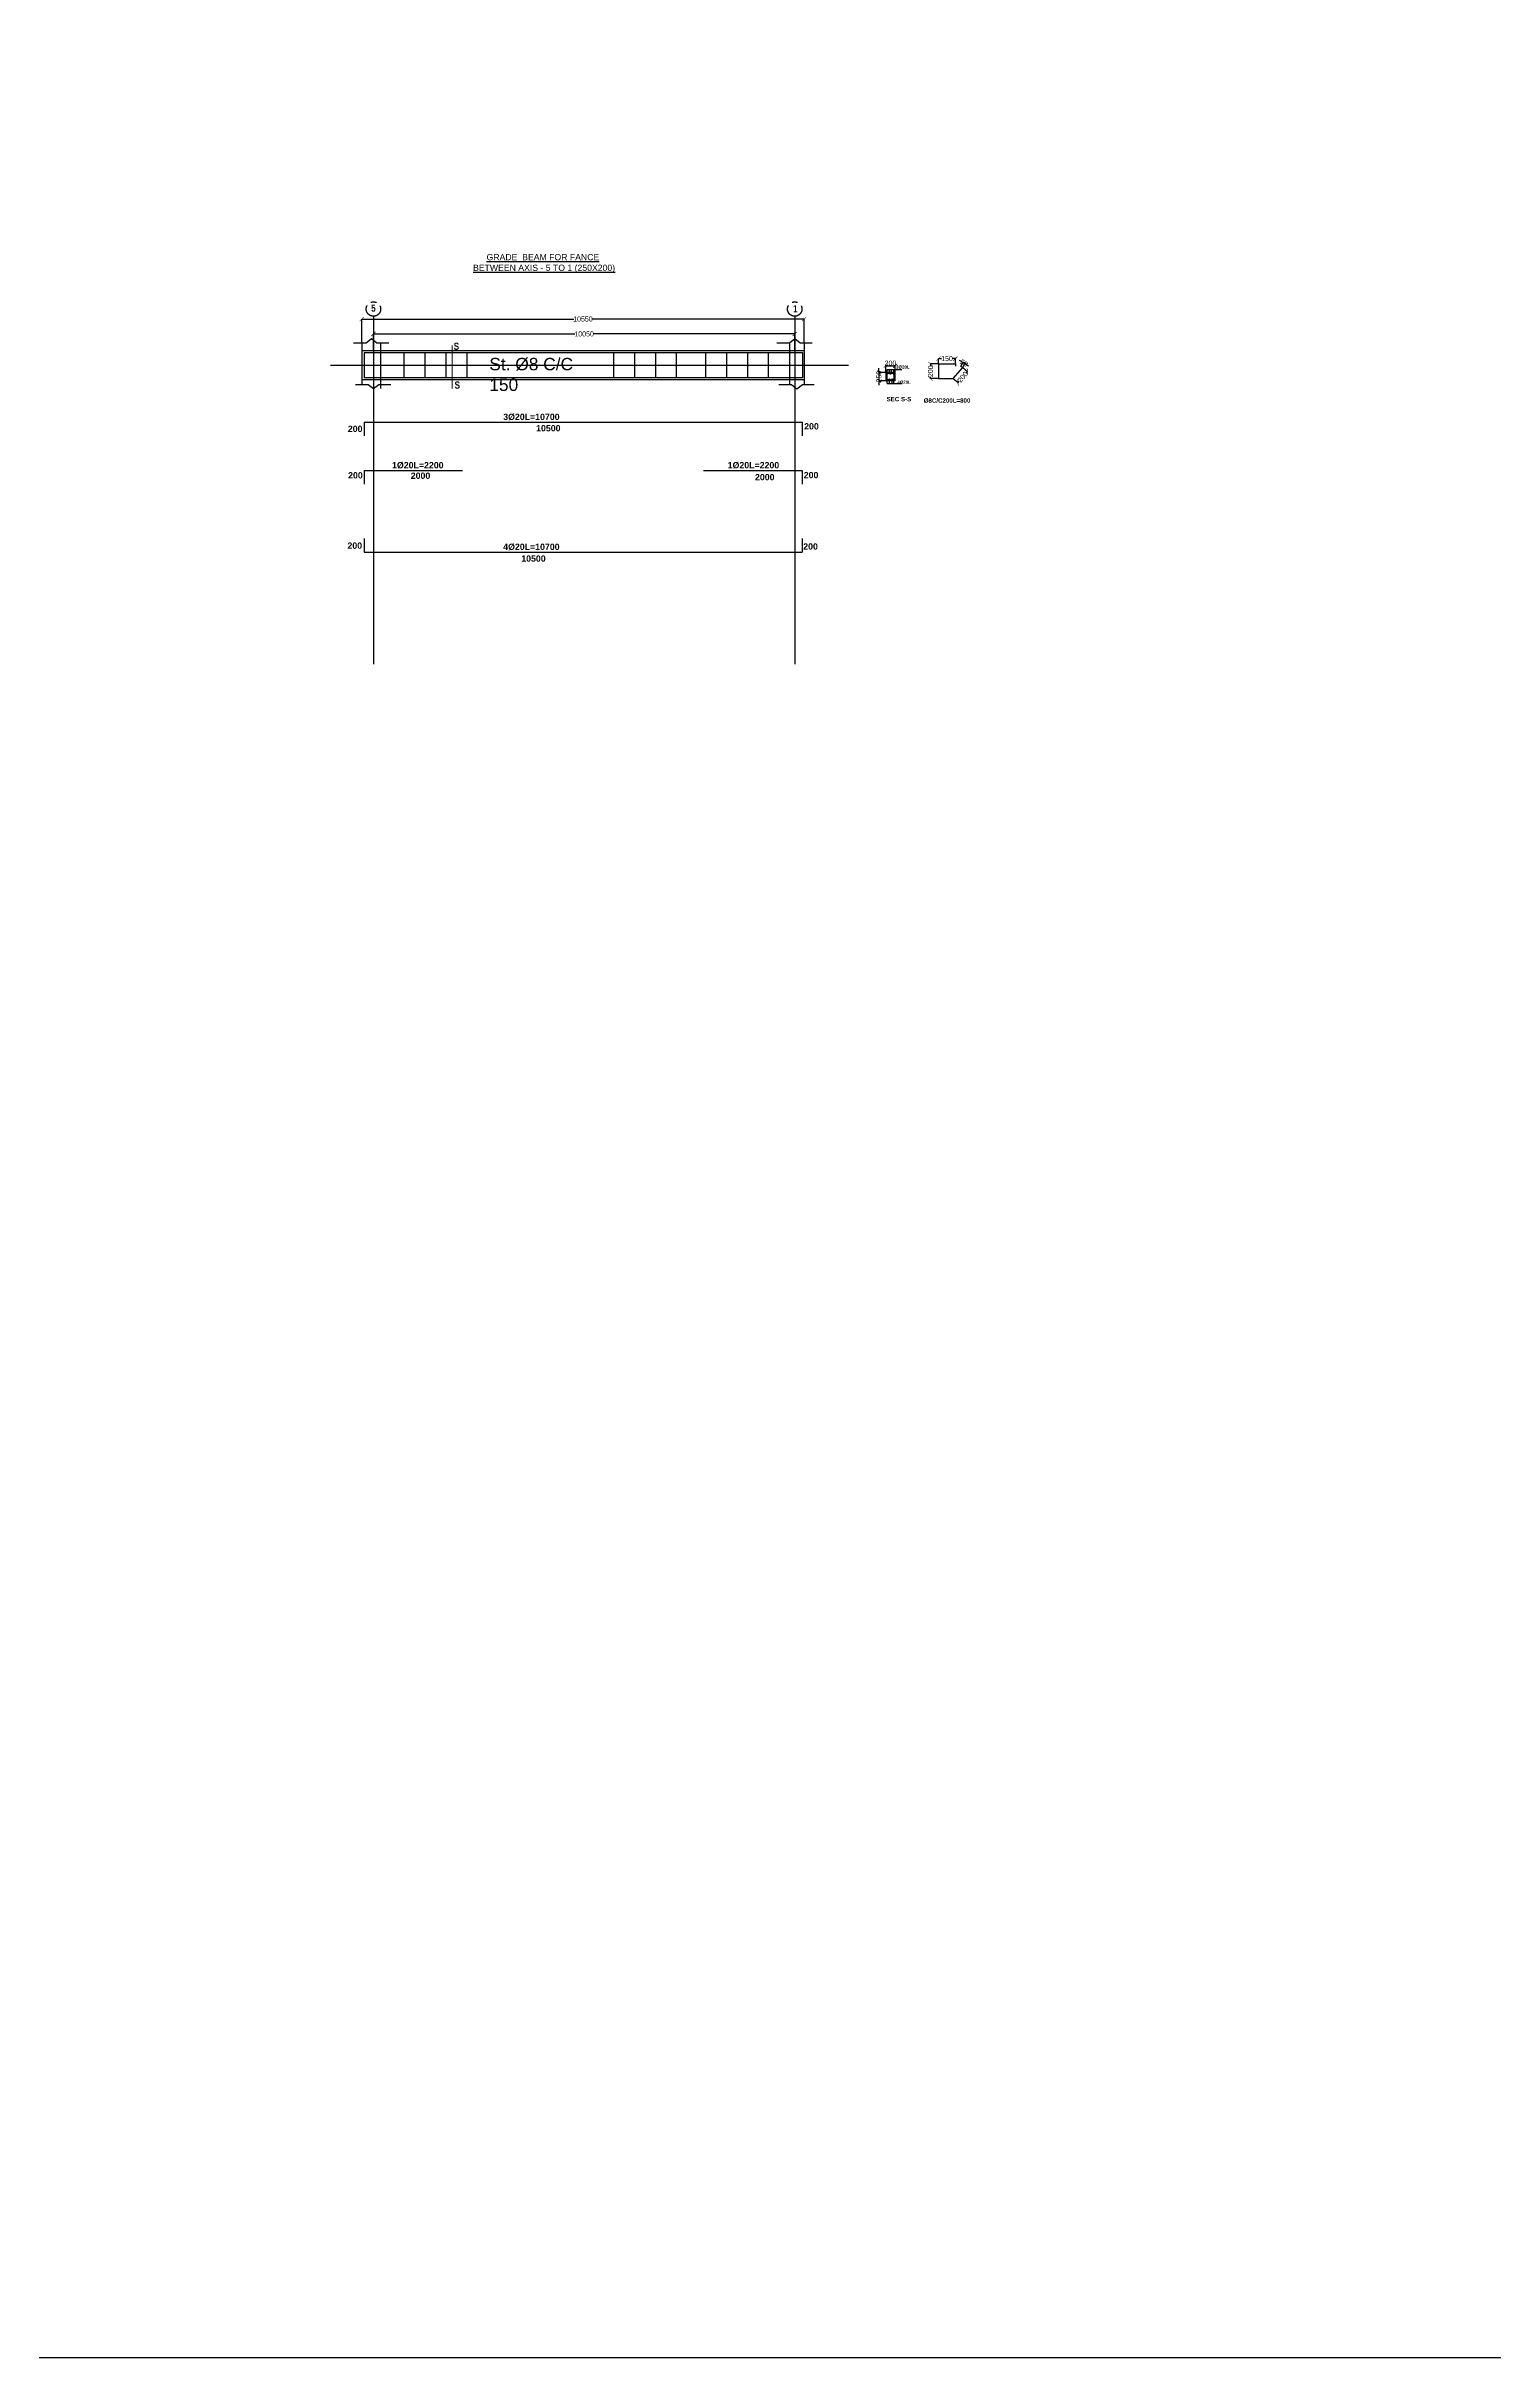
# Model space of a CAD drawing. Header units: inches. Extents: x -291016 to -124071, y 25078 to 137196.
# Drawn here: x -256484 to -221952, y 25078 to 80212 of the extents above; entities that cross this region are included whole.
import ezdxf

# ---------------------------------------------------------------- set-up
doc = ezdxf.new("R2010")
doc.units = ezdxf.units.IN
doc.header["$MEASUREMENT"] = 0
doc.linetypes.add('CENTER', pattern=[2, 1.25, -0.25, 0.25, -0.25])
doc.linetypes.add('CENTER2', pattern=[28.575, 19.05, -3.175, 3.175, -3.175])
doc.layers.add('AXIS', color=8, linetype='CENTER')
doc.layers.add('TEX', color=4, linetype='Continuous')
for name, color, linetype, lineweight in [('bar', 2, 'Continuous', 60), ('texts', 3, 'Continuous', 15), ('wal', 7, 'Continuous', 50)]:
    doc.layers.add(name, color=color, linetype=linetype, lineweight=lineweight)
doc.styles.add('50', font='arial.ttf', dxfattribs={"height": 150})
doc.styles.add('G', font='arial.ttf')
doc.styles.add('SIMPLEX', font='arial.ttf', dxfattribs={"height": 120})
doc.styles.add('Swiss Outline Bold Condensed', font='swisscbo.ttf')
doc.dimstyles.new('25SC', dxfattribs={"dimtxt": 20, "dimasz": 100, "dimexe": 0, "dimexo": 0, "dimgap": 0, "dimtad": 0, "dimdec": 0, "dimzin": 0, "dimdsep": 46, "dimtxsty": 'SIMPLEX', "dimblk": 'ARCHTICK', "dimcen": 0, "dimclrd": 1, "dimclre": 1, "dimclrt": 6, "dimadec": 0, "dimazin": 0, "dimtfac": 1, "dimtdec": 0, "dimtix": 1, "dimtmove": 2, "dimatfit": 3, "dimldrblk": 'ARCHTICK', "dimfxl": 50, "dimtolj": 1, "dimtzin": 0, "dimarcsym": 0})

# ---------------------------------------------------------------- blocks, each defined once
blk = doc.blocks.new('_ArchTick')
at = {"color": 0, "const_width": 0.15}
blk.add_lwpolyline([(-0.5, -0.5), (0.5, 0.5)], dxfattribs=at)
blk = doc.blocks.new('*D68')
at = {"color": 1, "lineweight": -2, "transparency": 16777216}
for p, q in [((-248678, 72953), (-248678, 73349)), ((-248678, 73349), (-243873, 73349)), ((-238628, 73349), (-243433, 73349)), ((-238628, 72953), (-238628, 73349))]:
    blk.add_line(p, q, dxfattribs=at)
at = {"layer": 'Defpoints', "color": 0, "transparency": 16777216}
for p in [(-238628, 73349), (-248678, 72953), (-238628, 72953)]:
    blk.add_point(p, dxfattribs=at)
at = {"color": 1, "lineweight": -2, "transparency": 16777216, "xscale": 100, "yscale": 100, "zscale": 100, "rotation": 180}
blk.add_blockref('_ArchTick', (-248678, 73349), dxfattribs=at)
at = {"color": 1, "lineweight": -2, "transparency": 16777216, "xscale": 100, "yscale": 100, "zscale": 100}
blk.add_blockref('_ArchTick', (-238628, 73349), dxfattribs=at)
at = {"color": 6, "transparency": 16777216, "insert": (-243653, 73349), "char_height": 120, "attachment_point": 5, "style": 'SIMPLEX'}
blk.add_mtext('\\A1;10050', dxfattribs=at)
blk = doc.blocks.new('*D69')
at = {"color": 1, "lineweight": -2, "transparency": 16777216}
for p, q in [((-248955, 73139), (-248955, 73705)), ((-248955, 73705), (-243900, 73705)), ((-238405, 73705), (-243460, 73705)), ((-238405, 73139), (-238405, 73705))]:
    blk.add_line(p, q, dxfattribs=at)
at = {"layer": 'Defpoints', "color": 0, "transparency": 16777216}
for p in [(-238405, 73705), (-248955, 73139), (-238405, 73139)]:
    blk.add_point(p, dxfattribs=at)
at = {"color": 1, "lineweight": -2, "transparency": 16777216, "xscale": 100, "yscale": 100, "zscale": 100, "rotation": 180}
blk.add_blockref('_ArchTick', (-248955, 73705), dxfattribs=at)
at = {"color": 1, "lineweight": -2, "transparency": 16777216, "xscale": 100, "yscale": 100, "zscale": 100}
blk.add_blockref('_ArchTick', (-238405, 73705), dxfattribs=at)
at = {"color": 6, "transparency": 16777216, "insert": (-243680, 73705), "char_height": 120, "attachment_point": 5, "style": 'SIMPLEX'}
blk.add_mtext('\\A1;10550', dxfattribs=at)
blk = doc.blocks.new('*D25')
at = {"color": 1, "lineweight": -2, "transparency": 16777216}
for p, q in [((444001, 161752), (444114, 161657)), ((444114, 161657), (444140, 161689)), ((444226, 162020), (444338, 161925)), ((444338, 161925), (444312, 161893))]:
    blk.add_line(p, q, dxfattribs=at)
at = {"layer": 'Defpoints', "color": 0, "transparency": 16777216}
for p in [(444001, 161752), (444226, 162020), (444338, 161925)]:
    blk.add_point(p, dxfattribs=at)
at = {"color": 1, "lineweight": -2, "transparency": 16777216, "xscale": 100, "yscale": 100, "zscale": 100}
for p, rotation in [((444114, 161657), 229.9956742415129), ((444338, 161925), 49.99567424151289)]:
    blk.add_blockref('_ArchTick', p, dxfattribs=dict(at, rotation=rotation))
at = {"color": 6, "transparency": 16777216, "insert": (444226, 161791), "char_height": 120, "attachment_point": 5, "rotation": 49.9957, "style": 'SIMPLEX'}
blk.add_mtext('\\A1;200', dxfattribs=at)
blk = doc.blocks.new('*D26')
at = {"color": 1, "lineweight": -2, "transparency": 16777216}
for p, q in [((444235, 162136), (444149, 162186)), ((444182, 162045), (444235, 162136)), ((444226, 162020), (444278, 162111)), ((444278, 162111), (444235, 162136)), ((444278, 162111), (444365, 162061))]:
    blk.add_line(p, q, dxfattribs=at)
at = {"layer": 'Defpoints', "color": 0, "transparency": 16777216}
for p in [(444235, 162136), (444182, 162045), (444226, 162020)]:
    blk.add_point(p, dxfattribs=at)
at = {"color": 1, "lineweight": -2, "transparency": 16777216, "xscale": 100, "yscale": 100, "zscale": 100}
for p, rotation in [((444235, 162136), 329.9862666535626), ((444278, 162111), 149.9862666535626)]:
    blk.add_blockref('_ArchTick', p, dxfattribs=dict(at, rotation=rotation))
at = {"color": 6, "transparency": 16777216, "insert": (444257, 162124), "char_height": 120, "attachment_point": 5, "rotation": 329.9863, "style": 'SIMPLEX'}
blk.add_mtext('\\A1;50', dxfattribs=at)
blk = doc.blocks.new('*D27')
at = {"color": 1, "lineweight": -2, "transparency": 16777216}
for p, q in [((443651, 162102), (443651, 162231)), ((443651, 162231), (443724, 162231)), ((444051, 162231), (443978, 162231)), ((444051, 162102), (444051, 162231))]:
    blk.add_line(p, q, dxfattribs=at)
at = {"layer": 'Defpoints', "color": 0, "transparency": 16777216}
for p in [(443651, 162231), (443651, 162102), (444051, 162102)]:
    blk.add_point(p, dxfattribs=at)
at = {"color": 1, "lineweight": -2, "transparency": 16777216, "xscale": 100, "yscale": 100, "zscale": 100, "rotation": 180}
blk.add_blockref('_ArchTick', (443651, 162231), dxfattribs=at)
at = {"color": 1, "lineweight": -2, "transparency": 16777216, "xscale": 100, "yscale": 100, "zscale": 100}
blk.add_blockref('_ArchTick', (444051, 162231), dxfattribs=at)
at = {"color": 6, "transparency": 16777216, "insert": (443851, 162231), "char_height": 120, "attachment_point": 5, "style": 'SIMPLEX'}
blk.add_mtext('\\A1;150', dxfattribs=at)
blk = doc.blocks.new('*D24')
at = {"color": 1, "lineweight": -2, "transparency": 16777216}
for p, q in [((443651, 162102), (443458, 162102)), ((443458, 162102), (443458, 162060)), ((443458, 161752), (443458, 161793)), ((443651, 161752), (443458, 161752))]:
    blk.add_line(p, q, dxfattribs=at)
at = {"layer": 'Defpoints', "color": 0, "transparency": 16777216}
for p in [(443651, 162102), (443458, 161752), (443651, 161752)]:
    blk.add_point(p, dxfattribs=at)
at = {"color": 1, "lineweight": -2, "transparency": 16777216, "xscale": 100, "yscale": 100, "zscale": 100}
for p, rotation in [((443458, 162102), 90), ((443458, 161752), 270)]:
    blk.add_blockref('_ArchTick', p, dxfattribs=dict(at, rotation=rotation))
at = {"color": 6, "transparency": 16777216, "insert": (443458, 161927), "char_height": 120, "attachment_point": 5, "rotation": 90, "style": 'SIMPLEX'}
blk.add_mtext('\\A1;200', dxfattribs=at)
blk = doc.blocks.new('*D28')
at = {"color": 1, "lineweight": -2, "transparency": 16777216}
for p, q in [((442390, 161900), (442390, 162059)), ((442390, 162059), (442615, 162059)), ((442615, 161900), (442615, 162059))]:
    blk.add_line(p, q, dxfattribs=at)
at = {"layer": 'Defpoints', "color": 0, "transparency": 16777216}
for p in [(442390, 161900), (442615, 162059), (442615, 161900)]:
    blk.add_point(p, dxfattribs=at)
at = {"color": 1, "lineweight": -2, "transparency": 16777216, "xscale": 100, "yscale": 100, "zscale": 100, "rotation": 180}
blk.add_blockref('_ArchTick', (442390, 162059), dxfattribs=at)
at = {"color": 1, "lineweight": -2, "transparency": 16777216, "xscale": 100, "yscale": 100, "zscale": 100}
blk.add_blockref('_ArchTick', (442615, 162059), dxfattribs=at)
at = {"color": 6, "transparency": 16777216, "insert": (442503, 162122), "char_height": 120, "attachment_point": 5, "style": 'SIMPLEX'}
blk.add_mtext('\\A1;200', dxfattribs=at)
blk = doc.blocks.new('*D29')
at = {"color": 1, "lineweight": -2, "transparency": 16777216}
for p, q in [((442228, 161900), (442228, 162000)), ((442390, 161900), (442228, 161900)), ((442228, 161900), (442228, 161700)), ((442390, 161700), (442228, 161700)), ((442228, 161700), (442228, 161600))]:
    blk.add_line(p, q, dxfattribs=at)
at = {"layer": 'Defpoints', "color": 0, "transparency": 16777216}
for p in [(442228, 161700), (442390, 161900), (442390, 161700)]:
    blk.add_point(p, dxfattribs=at)
at = {"color": 1, "lineweight": -2, "transparency": 16777216, "xscale": 100, "yscale": 100, "zscale": 100}
for p, rotation in [((442228, 161900), 270), ((442228, 161700), 90)]:
    blk.add_blockref('_ArchTick', p, dxfattribs=dict(at, rotation=rotation))
at = {"color": 6, "transparency": 16777216, "insert": (442228, 161800), "char_height": 120, "attachment_point": 5, "rotation": 90, "style": 'SIMPLEX'}
blk.add_mtext('\\A1;250', dxfattribs=at)
blk = doc.blocks.new('A$C6DF15AF1')
at = {"color": 3}
for p, q in [((258.9, 767.9), (258.9, 567.9)), ((483.9, 767.9), (258.9, 767.9)), ((483.9, 767.9), (258.9, 767.9)), ((483.9, 567.9), (258.9, 567.9)), ((483.9, 567.9), (483.9, 767.9)), ((1919.4, 969.3), (1919.4, 919.3)), ((2094, 887), (2050.7, 912.1))]:
    blk.add_line(p, q, dxfattribs=at)
at = {"color": 6}
for p, q in [((283.9, 742.9), (283.9, 592.9)), ((458.9, 742.9), (283.9, 742.9)), ((283.9, 592.9), (458.9, 592.9)), ((458.9, 592.9), (458.9, 742.9)), ((1519.4, 969.3), (1519.4, 619.3)), ((1519.4, 969.3), (1919.4, 969.3)), ((1519.4, 619.3), (1869.4, 619.3)), ((1869.4, 619.3), (2094, 887))]:
    blk.add_line(p, q, dxfattribs=at)
at = {"color": 0}
for p, q in [((293.9, 742.9), (293.9, 834.9)), ((293.9, 834.9), (644.9, 834.9)), ((293.9, 500.9), (293.9, 592.9)), ((348.4, 742.9), (348.4, 834.9)), ((348.4, 500.9), (348.4, 592.9)), ((396.9, 742.9), (396.9, 834.9)), ((414.2, 500.9), (410.7, 592.9)), ((448.9, 742.9), (448.9, 834.9)), ((448.9, 500.9), (448.9, 592.9)), ((293.9, 500.9), (644.9, 500.9))]:
    blk.add_line(p, q, dxfattribs=at)
at = {"color": 6}
for centre in [(293.9, 732.9), (293.9, 602.9), (345.2, 602.9), (369.7, 732.9), (410.7, 602.9), (448.9, 732.9), (448.9, 602.9)]:
    blk.add_circle(centre, 10, dxfattribs=at)
at = {"layer": 'texts', "lineweight": 50, "ltscale": 2, "char_height": 105, "attachment_point": 1}
for s, insert, width in [('{\\fArial|b1|i0|c0|p34;SEC S-S}', (280, 184), 610.443), ('{\\fArial|b1|i0|c0|p34;%%C8C/C200L=800}', (1164.5, 150), 364.622)]:
    blk.add_mtext(s, dxfattribs=dict(at, insert=insert, width=width))
at = {"layer": 'wal', "lineweight": 50, "char_height": 75, "attachment_point": 3, "rotation": 359.95373, "style": '50'}
for s, insert in [('{\\fArial|b1|i0|c0|p34;3%%C20L}', (827.5, 934)), ('{\\fArial|b1|i0|c0|p34;4%%C20L}', (856.9, 574.5))]:
    blk.add_mtext(s, dxfattribs=dict(at, insert=insert))
at = {"color": 3}
dim = blk.add_linear_dim(base=(1519.4, 1098.3), p1=(1919.4, 969.3), p2=(1519.4, 969.3), text='150', dimstyle='25SC', dxfattribs=at)
dim.commit()
dim.dimension.update_dxf_attribs({"geometry": '*D27', "text_midpoint": (1719.4, 1098.3), "insert": (-442131.5, -161132.5)})
dim = blk.add_aligned_dim(p1=(2094, 887), p2=(2050.7, 912.1), distance=-105.6, dimstyle='25SC', dxfattribs=at)
dim.commit()
dim.dimension.update_dxf_attribs({"geometry": '*D26', "text_midpoint": (2125.2, 991), "insert": (-442131.5, -161132.5)})
for base, p1, p2, text, picture, middle in [((96.5, 567.9), (258.9, 767.9), (258.9, 567.9), '250', '*D29', (96.5, 667.9)), ((1326.4, 619.3), (1519.4, 969.3), (1519.4, 619.3), '200', '*D24', (1326.4, 794.3))]:
    dim = blk.add_linear_dim(base=base, p1=p1, p2=p2, angle=90, text=text, dimstyle='25SC', dxfattribs=at)
    dim.commit()
    dim.dimension.update_dxf_attribs({"geometry": picture, "text_midpoint": middle, "insert": (-442131.5, -161132.5)})
dim = blk.add_linear_dim(base=(483.9, 926.5), p1=(258.9, 767.9), p2=(483.9, 767.9), text='200', dimstyle='25SC', dxfattribs=at)
dim.commit()
dim.dimension.update_dxf_attribs({"geometry": '*D28', "text_midpoint": (371.4, 989.5), "dimtype": 128, "insert": (-442131.5, -161132.5)})
dim = blk.add_aligned_dim(p1=(1869.4, 619.3), p2=(2094, 887), distance=-147.4, text='200', dimstyle='25SC', dxfattribs=at)
dim.commit()
dim.dimension.update_dxf_attribs({"geometry": '*D25', "text_midpoint": (2094.6, 658.4), "insert": (-442131.5, -161132.5)})

msp = doc.modelspace()

# ---------------------------------------------------------------- linework, layer by layer
at = {"color": 3}
for p, q in [((-249155.3742, 73139.0155), (-248852.8742, 73139.0155)), ((-248955.1258, 73139.0334), (-248955.1258, 72145.5041)), ((-248955.1258, 72952.9585), (-238404.8611, 72952.9585)), ((-248852.8742, 73139.0155), (-248727.8424, 73240.0156)), ((-248727.8424, 73240.0156), (-248597.3742, 73139.0155)), ((-248597.3742, 73139.0155), (-248312.3742, 73139.0155)), ((-248502.8589, 72048.9862), (-248502.8589, 73139.0155)), ((-248402.8889, 72902.9585), (-248402.6536, 72902.9585)), ((-248352.8894, 72953.1938), (-248352.8883, 72952.9585)), ((-239055.3611, 73138.5619), (-238752.8611, 73138.5619)), ((-238902.8889, 72952.9585), (-238902.8736, 72952.9585)), ((-238752.8611, 73138.5619), (-238627.8294, 73239.562)), ((-238752.6819, 73138.5619), (-238752.6819, 72139.7739)), ((-238627.8294, 73239.562), (-238497.3611, 73138.5619)), ((-238497.3611, 73138.5619), (-238212.3611, 73138.5619)), ((-238404.8611, 73138.5619), (-238404.8611, 72139.7739)), ((-249698.8889, 72602.9585), (-237343.0008, 72602.9585)), ((-238404.8611, 72252.967), (-248955.1258, 72252.9571)), ((-238902.8889, 72252.9661), (-238902.9041, 72252.9661)), ((-249104.1089, 72145.4863), (-248801.6089, 72145.4863)), ((-248801.6089, 72145.4863), (-248676.5772, 72044.4861)), ((-248676.5772, 72044.4861), (-248546.1089, 72145.4863)), ((-248546.1089, 72145.4863), (-248261.1089, 72145.4863)), ((-239004.0959, 72145.0326), (-238701.5959, 72145.0326)), ((-238701.5959, 72145.0326), (-238576.5641, 72044.0325)), ((-238576.5641, 72044.0325), (-238446.0959, 72145.0326)), ((-238446.0959, 72145.0326), (-238161.0959, 72145.0326)), ((-248903.0455, 71246.9699), (-248903.0455, 70921.9699)), ((-248903.0455, 71246.9579), (-238452.9632, 71246.9579)), ((-238452.9632, 71246.971), (-238452.9632, 70921.9584)), ((-248903.0957, 70093.9706), (-246553.0957, 70093.9706)), ((-248903.0957, 70093.9706), (-248903.0957, 69768.9706)), ((-248678.0957, 70093.9706), (-246828.0957, 70093.9706)), ((-240803.0135, 70093.9466), (-238453.0135, 70093.9466)), ((-238453.0135, 70093.9466), (-238453.0135, 69768.9466)), ((-248903.083, 68472.4588), (-248903.083, 68147.4359)), ((-238453.0008, 68472.4474), (-238453.0008, 68147.4474)), ((-248903.083, 68147.4359), (-238453.0008, 68147.4599))]:
    msp.add_line(p, q, dxfattribs=at)
at = {"color": 6}
for p, q in [((-248902.6302, 72904.4949), (-238439.5008, 72902.903)), ((-248902.6231, 72902.9862), (-248899.7994, 72302.9583)), ((-247952.8889, 72902.9585), (-247952.8889, 72302.9585)), ((-247452.8889, 72902.9585), (-247452.8889, 72302.9585)), ((-246952.8889, 72902.9585), (-246952.8889, 72302.9585)), ((-246452.8889, 72902.9585), (-246452.8889, 72302.9585)), ((-242952.8889, 72902.9585), (-242952.8889, 72302.9585)), ((-242452.8889, 72902.9585), (-242452.8889, 72302.9585)), ((-241952.8889, 72902.9585), (-241952.8889, 72302.9585)), ((-241452.8889, 72902.9585), (-241452.8889, 72302.9585)), ((-240757.8889, 72902.9585), (-240757.8889, 72302.9585)), ((-240257.8889, 72902.9585), (-240257.8889, 72302.9585)), ((-239757.8889, 72902.9585), (-239757.8889, 72302.9585)), ((-239257.8889, 72902.9585), (-239257.8889, 72302.9585)), ((-238439.5008, 72902.9301), (-238439.5008, 72302.9301)), ((-238439.5008, 72302.9662), (-248899.7945, 72301.9127))]:
    msp.add_line(p, q, dxfattribs=at)
at = {"color": 3}
msp.add_lwpolyline([(-291016.0008, 137196.5), (-124070.9026, 137196.5), (-124070.9026, 25078.3067), (-291016.0008, 25078.3067)], close=True, dxfattribs=at)
at = {"layer": 'AXIS', "linetype": 'CENTER2', "ltscale": 1000}
for p, q in [((-248677.838, 73771.3078), (-248678.1997, 65469.5061)), ((-238627.838, 73771.3013), (-238628.1997, 65469.4996))]:
    msp.add_line(p, q, dxfattribs=at)
at = {"layer": 'AXIS', "ltscale": 500}
for centre in [(-248677.838, 73943.1648), (-238627.838, 73943.1583)]:
    msp.add_circle(centre, 171.857, dxfattribs=at)
at = {"layer": 'bar', "ltscale": 150, "const_width": 20}
msp.add_lwpolyline([(-246799.3889, 72045.4585), (-246799.3889, 73075.7258)], dxfattribs=at)

# ---------------------------------------------------------------- block references
at = {"color": 3}
msp.add_blockref('A$C6DF15AF1', (-236715.5008, 71663.4585), dxfattribs=at)

# ---------------------------------------------------------------- texts
at = {"layer": 'TEX'}
for s, height, style, p in [('%%UBETWEEN AXIS - 5 TO 1 (250X200)', 148, 'G', (-246302.3889, 74853.9585)), ('%%UGRADE  BEAM FOR FANCE', 148, 'G', (-245979.3889, 75107.1936)), ('5', 170, 'Swiss Outline Bold Condensed', (-248732.8889, 73880.4705)), ('1', 170, 'Swiss Outline Bold Condensed', (-238669.3894, 73864.2202)), ('S', 170, 'Swiss Outline Bold Condensed', (-246763.3485, 72969.7781)), ('S', 170, 'Swiss Outline Bold Condensed', (-246742.8889, 72045.4585))]:
    msp.add_text(s, height=height, dxfattribs=dict(at, style=style)).set_placement(p)
at = {"layer": 'TEX', "insert": (-245914.3889, 72778.4585), "char_height": 296, "attachment_point": 1, "style": 'G'}
msp.add_mtext_dynamic_manual_height_columns('St. %%C8 C/C 150', width=2462.399683, gutter_width=1, heights=[0], dxfattribs=at)
at = {"layer": 'wal', "lineweight": 50, "char_height": 150, "attachment_point": 3, "rotation": 359.95372519, "style": '50'}
for s, insert in [('{\\fArial|b1|i0|c0|p34;200}', (-248939.0008, 71160.4454)), ('{\\fArial|b1|i0|c0|p34;3%%C20L=10700}', (-244237.2159, 71446.5879)), ('{\\fArial|b1|i0|c0|p34;10500}', (-244214.7159, 71176.0879)), ('{\\fArial|b1|i0|c0|p34;200}', (-238053.5008, 71220.9715)), ('{\\fArial|b1|i0|c0|p34;200}', (-248933.0008, 70052.4454)), ('{\\fArial|b1|i0|c0|p34;1%%C20L=2200}', (-247005.2982, 70293.6006)), ('{\\fArial|b1|i0|c0|p34;2000}', (-247321.9182, 70043.0298)), ('{\\fArial|b1|i0|c0|p34;1%%C20L=2200}', (-238998.7159, 70293.5766)), ('{\\fArial|b1|i0|c0|p34;200}', (-238063.0008, 70058.4715)), ('{\\fArial|b1|i0|c0|p34;2000}', (-239110.0796, 70009.651)), ('{\\fArial|b1|i0|c0|p34;200}', (-248948.5241, 68375.4454)), ('{\\fArial|b1|i0|c0|p34;4%%C20L=10700}', (-244237.2159, 68347.0893)), ('{\\fArial|b1|i0|c0|p34;10500}', (-244568.8359, 68066.5178)), ('{\\fArial|b1|i0|c0|p34;200}', (-238075.9418, 68355.4715))]:
    msp.add_mtext(s, dxfattribs=dict(at, insert=insert))

# ---------------------------------------------------------------- dimensions: what is measured, and where the dimension line sits
at = {"color": 3}
for base, p1, p2, picture, middle in [((-238404.8611, 73704.9585), (-248955.1258, 73139.0334), (-238404.8611, 73138.5619), '*D69', (-243679.9934, 73704.9585)), ((-238627.8736, 73348.9585), (-248677.8736, 72952.9585), (-238627.8736, 72952.9476), '*D68', (-243652.8736, 73348.9585))]:
    dim = msp.add_linear_dim(base=base, p1=p1, p2=p2, dimstyle='25SC', dxfattribs=at)
    dim.commit()
    dim.dimension.update_dxf_attribs({"geometry": picture, "text_midpoint": middle})

doc.saveas('drawing.dxf')
